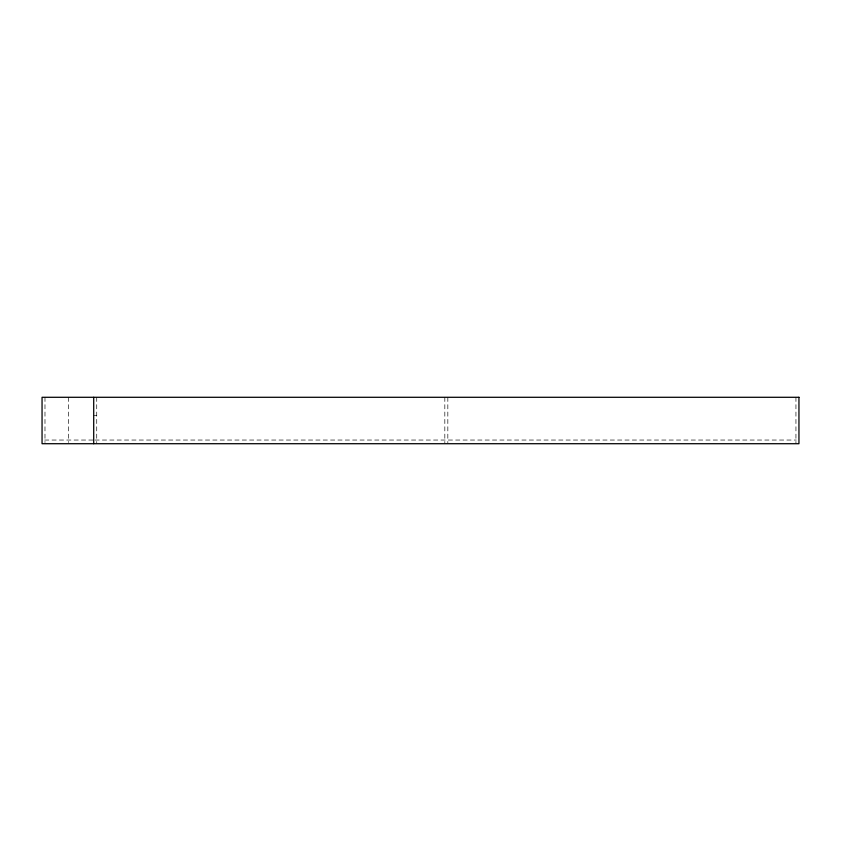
<?xml version="1.0" encoding="UTF-8"?>
<svg xmlns="http://www.w3.org/2000/svg" width="841" height="841" viewBox="0 0 841 841"><rect width="100%" height="100%" fill="white"/><g stroke="black" fill="none" stroke-linecap="round" stroke-linejoin="round"><path stroke-width="0.63" stroke-dasharray="4.21 3.15" d="M93.708 415.359L96.726 415.359M44.636 440.043L93.708 440.043M95.022 440.043L796.322 440.043M795.943 397.288L795.943 442.829M447.832 397.288L447.832 442.829M444.826 397.288L444.826 442.829M96.726 397.288L96.726 442.829M68.489 397.288L68.489 442.492M44.983 397.288L44.983 442.492"/><path stroke-width="1.26" d="M93.708 397.288L93.708 443.712M798.95 397.288L42.05 397.288L42.05 443.712L798.95 443.712L798.95 397.288"/></g></svg>
